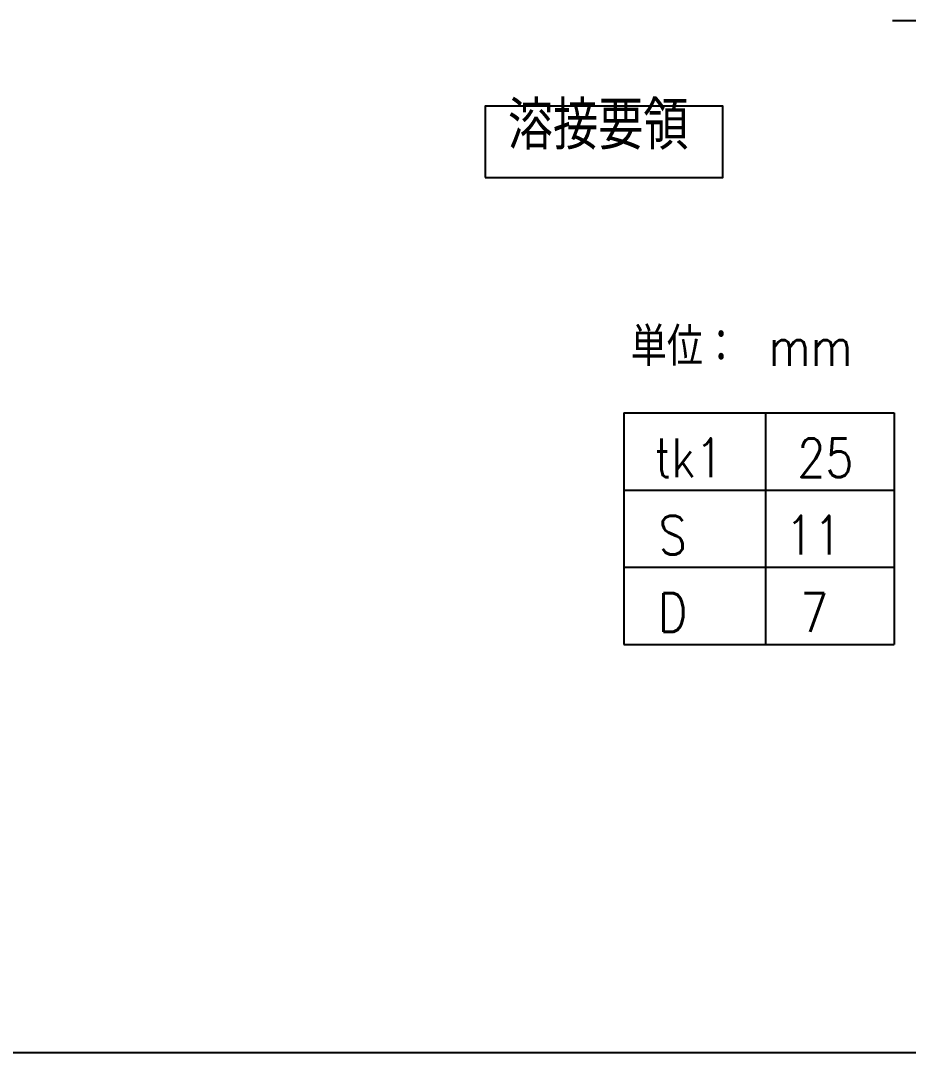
# Model space of a CAD drawing. Extents: x 89504 to 820828, y -104886 to 219894.
# Drawn here: x 819382 to 819933, y -103301 to -102661 of the extents above; entities that cross this region are included whole.
import ezdxf
from ezdxf.enums import TextEntityAlignment as Align

# ---------------------------------------------------------------- set-up
doc = ezdxf.new("R2010")
doc.units = 0
doc.header["$MEASUREMENT"] = 0
doc.linetypes.add('DUMMY', pattern=[0])
doc.layers.add('_1-F_ADDL', color=8, linetype='DUMMY', plot=False)
doc.layers.add('寸法', color=4, linetype='CONTINUOUS')
doc.styles.add('DRACAD', font='txt', dxfattribs={"width": 0.85, "bigfont": 'extfont2'})

msp = doc.modelspace()

# ---------------------------------------------------------------- linework, layer by layer
at = {"layer": '_1-F_ADDL'}
msp.add_line((816622.5901, -103301.41828), (820827.5901, -103301.41828), dxfattribs=at)
at = {"layer": '寸法'}
for p, q in [((819923.10727, -102660.65252), (820091.10727, -102660.65252)), ((819756.21532, -102904.16584), (819756.21532, -103000.16584)), ((819756.21532, -102904.16584), (819924.21532, -102904.16584)), ((819756.21532, -102904.16584), (819756.21532, -103048.16584)), ((819844.21532, -102904.16584), (819844.21532, -103048.16584)), ((819924.21532, -102904.16584), (819924.21532, -103048.16584)), ((819756.21532, -102952.16584), (819924.21532, -102952.16584)), ((819756.21532, -103000.16584), (819924.21532, -103000.16584)), ((819756.21532, -103048.16584), (819924.21532, -103048.16584))]:
    msp.add_line(p, q, dxfattribs=at)
at = {"layer": '寸法', "linetype": 'Continuous'}
msp.add_lwpolyline([(819670.07963, -102757.99381), (819817.68217, -102757.99381), (819817.68217, -102713.6805), (819670.07963, -102713.6805)], close=True, dxfattribs=at)

# ---------------------------------------------------------------- texts
at = {"layer": '寸法', "linetype": 'Continuous', "ltscale": 6, "style": 'DRACAD', "width": 0.85}
msp.add_text('溶接要領', height=30, dxfattribs=at).set_placement((819684.27866, -102749.71394), align=Align.BOTTOM_LEFT)
at = {"layer": '寸法', "style": 'DRACAD', "width": 0.85}
msp.add_text('単位： mm', height=24, dxfattribs=at).set_placement((819760.58969, -102875.12763))
for s, p in [('tk1', (819796.67247, -102932.16584)), ('25', (819881.47247, -102932.16584)), ('S', (819786.61532, -102980.16584)), ('11', (819874.15818, -102980.16584)), ('D', (819786.61532, -103028.16584)), ('7', (819874.61532, -103028.16584))]:
    msp.add_text(s, height=24, dxfattribs=at).set_placement(p, align=Align.MIDDLE)

doc.saveas('drawing.dxf')
